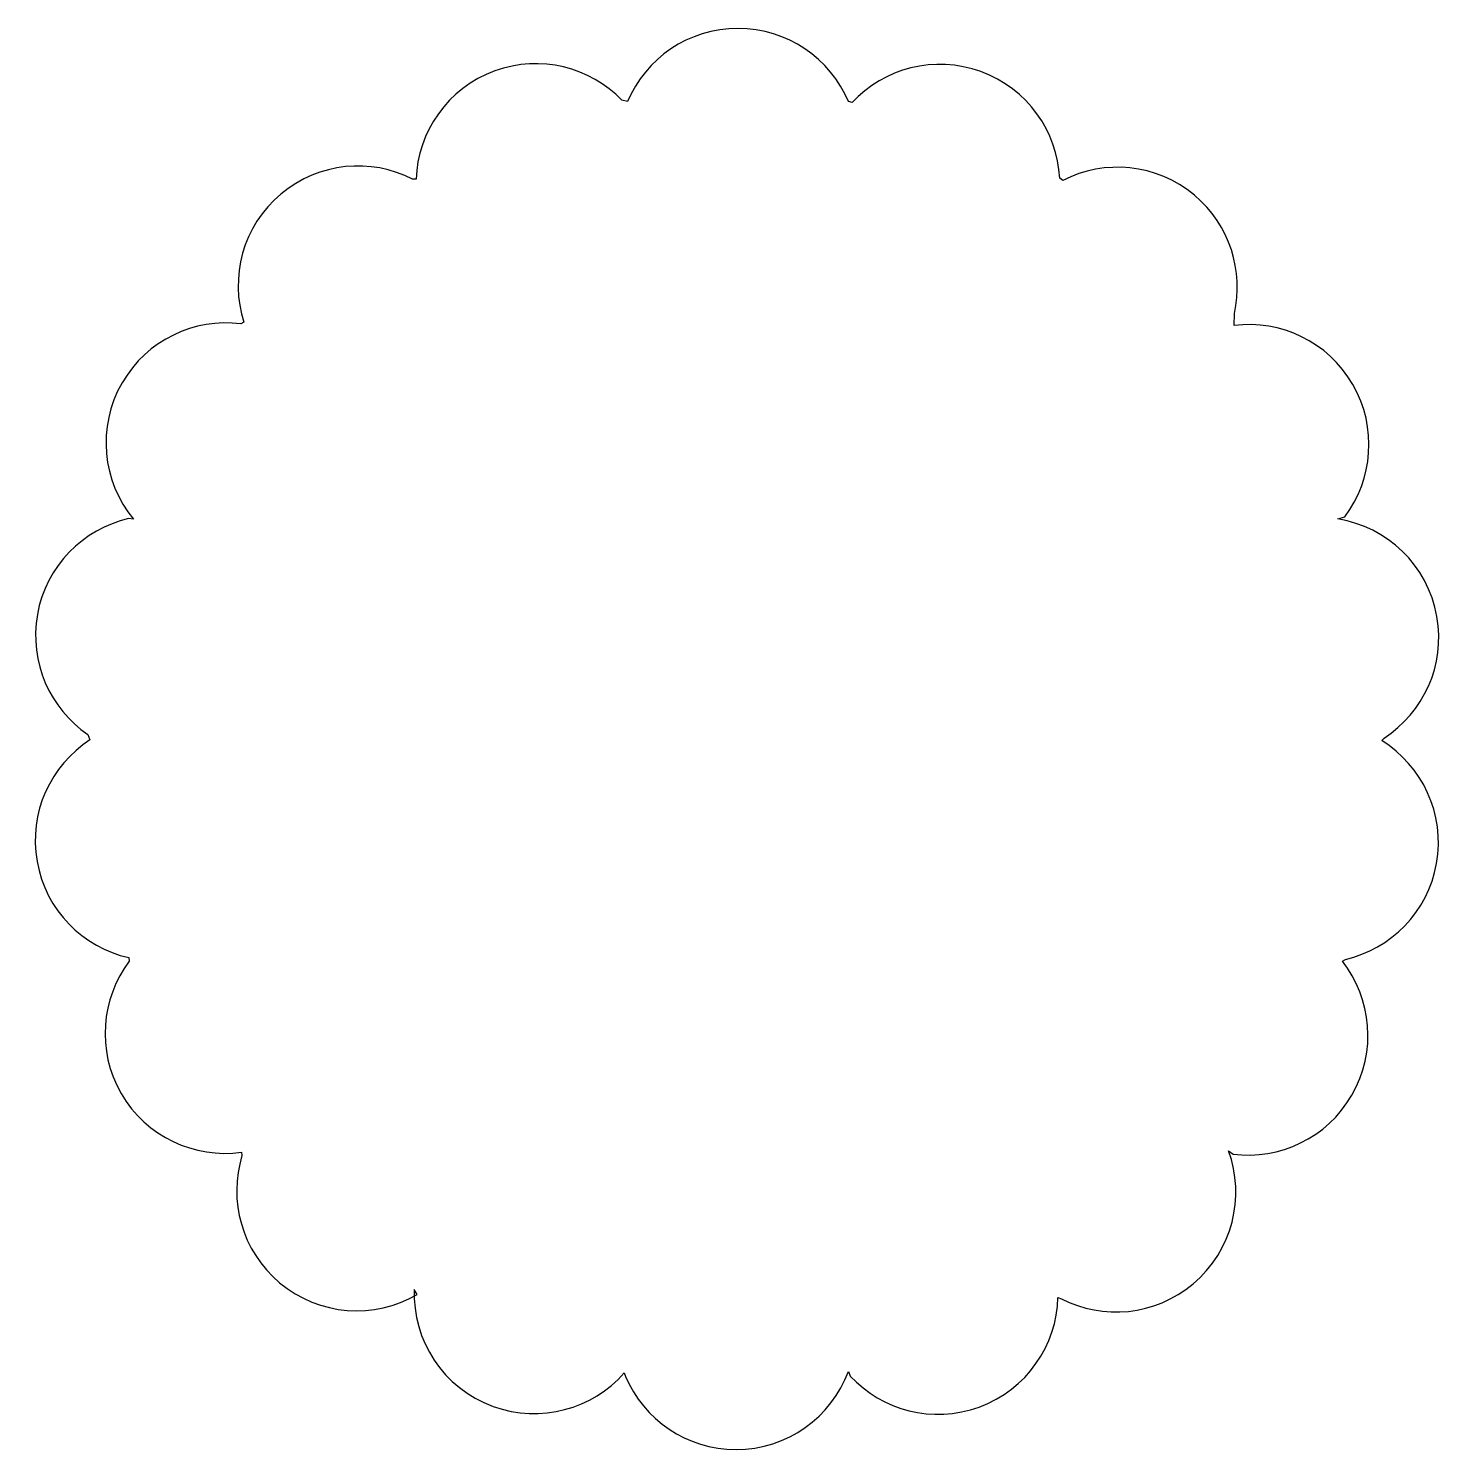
# Model space of a CAD drawing. Header units: centimetres. Extents: x -2.97 to 2.97, y -2.98 to 2.98.
import ezdxf

# ---------------------------------------------------------------- set-up
doc = ezdxf.new("R2010")
doc.units = ezdxf.units.CM
doc.header["$MEASUREMENT"] = 0
doc.layers.add('Camada 1', color=7, linetype='Continuous')

msp = doc.modelspace()

# ---------------------------------------------------------------- linework, layer by layer
at = {"layer": 'Camada 1'}
msp.add_open_spline([(0.48275, 2.66894), (0.61621, 2.81234), (0.82742, 2.87018), (1.02306, 2.79896), (1.02306, 2.79896), (1.21875, 2.72784), (1.34331, 2.54774), (1.35331, 2.35208), (1.35331, 2.35208), (1.35331, 2.35208), (1.36649, 2.34287), (1.36649, 2.34287), (1.36649, 2.34287), (1.54096, 2.43201), (1.75921, 2.41407), (1.91865, 2.28027), (1.91865, 2.28027), (2.06782, 2.1552), (2.12603, 1.9619), (2.08597, 1.78423), (2.08597, 1.78423), (2.08597, 1.78423), (2.08536, 1.73422), (2.08536, 1.73422), (2.08536, 1.73422), (2.2798, 1.7583), (2.47877, 1.66683), (2.58286, 1.48654), (2.58286, 1.48654), (2.68703, 1.30628), (2.66671, 1.08821), (2.5486, 0.93192), (2.5486, 0.93192), (2.5486, 0.93192), (2.52042, 0.92269), (2.52042, 0.92269), (2.52042, 0.92269), (2.72592, 0.88959), (2.8974, 0.72997), (2.93552, 0.51349), (2.93552, 0.51349), (2.97174, 0.30846), (2.87808, 0.11053), (2.71364, 0.00401), (2.71364, 0.00401), (2.71364, 0.00401), (2.70417, -0.00684), (2.70417, -0.00684), (2.70417, -0.00684), (2.87358, -0.11206), (2.97087, -0.31315), (2.93412, -0.52148), (2.93412, -0.52148), (2.89803, -0.72653), (2.74232, -0.88049), (2.55137, -0.92433), (2.55137, -0.92433), (2.55137, -0.92433), (2.53893, -0.93153), (2.53893, -0.93153), (2.53893, -0.93153), (2.66196, -1.08832), (2.68456, -1.31044), (2.5788, -1.49356), (2.5788, -1.49356), (2.47474, -1.67387), (2.27577, -1.76531), (2.08136, -1.74116), (2.08136, -1.74116), (2.08136, -1.74116), (2.06144, -1.72711), (2.06144, -1.72711), (2.06144, -1.72711), (2.13232, -1.92039), (2.07922, -2.14558), (1.91245, -2.28549), (1.91245, -2.28549), (1.75301, -2.41934), (1.53478, -2.4372), (1.36032, -2.34801), (1.36032, -2.34801), (1.36032, -2.34801), (1.34624, -2.34177), (1.34624, -2.34177), (1.34624, -2.34177), (1.34121, -2.54243), (1.21543, -2.72899), (1.01543, -2.80177), (1.01543, -2.80177), (0.81982, -2.873), (0.60863, -2.81513), (0.4752, -2.67167), (0.4752, -2.67167), (0.4752, -2.67167), (0.46737, -2.65243), (0.46737, -2.65243), (0.46737, -2.65243), (0.39628, -2.84378), (0.21199, -2.98012), (-0.00406, -2.98009), (-0.00406, -2.98009), (-0.21223, -2.98012), (-0.39088, -2.85351), (-0.46721, -2.67307), (-0.46721, -2.67307), (-0.46721, -2.67307), (-0.47322, -2.65833), (-0.47322, -2.65833), (-0.47322, -2.65833), (-0.60599, -2.80946), (-0.82268, -2.8719), (-1.02308, -2.79896), (-1.02308, -2.79896), (-1.23308, -2.72257), (-1.36116, -2.52072), (-1.35365, -2.30885), (-1.35365, -2.30885), (-1.35365, -2.30885), (-1.34177, -2.3293), (-1.34177, -2.3293), (-1.34177, -2.3293), (-1.51991, -2.43344), (-1.75156, -2.42048), (-1.91869, -2.28025), (-1.91869, -2.28025), (-2.07818, -2.14642), (-2.13366, -1.93462), (-2.07614, -1.74733), (-2.07614, -1.74733), (-2.07614, -1.74733), (-2.07802, -1.7332), (-2.07802, -1.7332), (-2.07802, -1.7332), (-2.27476, -1.76056), (-2.47746, -1.66909), (-2.58287, -1.4865), (-2.58287, -1.4865), (-2.68698, -1.30621), (-2.66666, -1.0882), (-2.54858, -0.93188), (-2.54858, -0.93188), (-2.54858, -0.93188), (-2.55088, -0.91677), (-2.55088, -0.91677), (-2.55088, -0.91677), (-2.74268, -0.87348), (-2.89928, -0.71918), (-2.93556, -0.51347), (-2.93556, -0.51347), (-2.97173, -0.30844), (-2.87809, -0.11054), (-2.71368, -0.00404), (-2.71368, -0.00404), (-2.71368, -0.00404), (-2.72305, 0.01919), (-2.72305, 0.01919), (-2.72305, 0.01919), (-2.88074, 0.12727), (-2.96951, 0.321), (-2.93416, 0.5215), (-2.93416, 0.5215), (-2.89802, 0.72655), (-2.74231, 0.88049), (-2.55136, 0.92433), (-2.55136, 0.92433), (-2.55136, 0.92433), (-2.53154, 0.9224), (-2.53154, 0.9224), (-2.53154, 0.9224), (-2.66105, 1.07962), (-2.68669, 1.30684), (-2.57885, 1.49361), (-2.57885, 1.49361), (-2.47474, 1.67392), (-2.2758, 1.76536), (-2.08135, 1.74121), (-2.08135, 1.74121), (-2.08135, 1.74121), (-2.06862, 1.74822), (-2.06862, 1.74822), (-2.06862, 1.74822), (-2.12836, 1.93658), (-2.07325, 2.15065), (-1.91252, 2.28554), (-1.91252, 2.28554), (-1.75303, 2.41939), (-1.5348, 2.43723), (-1.36036, 2.34809), (-1.36036, 2.34809), (-1.36036, 2.34809), (-1.3461, 2.34761), (-1.3461, 2.34761), (-1.3461, 2.34761), (-1.33885, 2.54605), (-1.2136, 2.72972), (-1.0155, 2.80182), (-1.0155, 2.80182), (-0.82339, 2.87175), (-0.61635, 2.81725), (-0.4826, 2.67948), (-0.4826, 2.67948), (-0.4826, 2.67948), (-0.45918, 2.67313), (-0.45918, 2.67313), (-0.45918, 2.67313), (-0.38284, 2.85352), (-0.20419, 2.98012), (0.00403, 2.98012), (0.00403, 2.98012), (0.21225, 2.98012), (0.3909, 2.85352), (0.46724, 2.6731), (0.46724, 2.6731), (0.46724, 2.6731), (0.48275, 2.66894), (0.48275, 2.66894)], degree=3, knots=[0, 0, 0, 0, 0.0181818, 0.0181818, 0.0181818, 0.0181818, 0.0363636, 0.0363636, 0.0363636, 0.0363636, 0.0545455, 0.0545455, 0.0545455, 0.0545455, 0.0727273, 0.0727273, 0.0727273, 0.0727273, 0.0909091, 0.0909091, 0.0909091, 0.0909091, 0.1090909, 0.1090909, 0.1090909, 0.1090909, 0.1272727, 0.1272727, 0.1272727, 0.1272727, 0.1454545, 0.1454545, 0.1454545, 0.1454545, 0.1636364, 0.1636364, 0.1636364, 0.1636364, 0.1818182, 0.1818182, 0.1818182, 0.1818182, 0.2, 0.2, 0.2, 0.2, 0.2181818, 0.2181818, 0.2181818, 0.2181818, 0.2363636, 0.2363636, 0.2363636, 0.2363636, 0.2545455, 0.2545455, 0.2545455, 0.2545455, 0.2727273, 0.2727273, 0.2727273, 0.2727273, 0.2909091, 0.2909091, 0.2909091, 0.2909091, 0.3090909, 0.3090909, 0.3090909, 0.3090909, 0.3272727, 0.3272727, 0.3272727, 0.3272727, 0.3454545, 0.3454545, 0.3454545, 0.3454545, 0.3636364, 0.3636364, 0.3636364, 0.3636364, 0.3818182, 0.3818182, 0.3818182, 0.3818182, 0.4, 0.4, 0.4, 0.4, 0.4181818, 0.4181818, 0.4181818, 0.4181818, 0.4363636, 0.4363636, 0.4363636, 0.4363636, 0.4545455, 0.4545455, 0.4545455, 0.4545455, 0.4727273, 0.4727273, 0.4727273, 0.4727273, 0.4909091, 0.4909091, 0.4909091, 0.4909091, 0.5090909, 0.5090909, 0.5090909, 0.5090909, 0.5272727, 0.5272727, 0.5272727, 0.5272727, 0.5454545, 0.5454545, 0.5454545, 0.5454545, 0.5636364, 0.5636364, 0.5636364, 0.5636364, 0.5818182, 0.5818182, 0.5818182, 0.5818182, 0.6, 0.6, 0.6, 0.6, 0.6181818, 0.6181818, 0.6181818, 0.6181818, 0.6363636, 0.6363636, 0.6363636, 0.6363636, 0.6545455, 0.6545455, 0.6545455, 0.6545455, 0.6727273, 0.6727273, 0.6727273, 0.6727273, 0.6909091, 0.6909091, 0.6909091, 0.6909091, 0.7090909, 0.7090909, 0.7090909, 0.7090909, 0.7272727, 0.7272727, 0.7272727, 0.7272727, 0.7454545, 0.7454545, 0.7454545, 0.7454545, 0.7636364, 0.7636364, 0.7636364, 0.7636364, 0.7818182, 0.7818182, 0.7818182, 0.7818182, 0.8, 0.8, 0.8, 0.8, 0.8181818, 0.8181818, 0.8181818, 0.8181818, 0.8363636, 0.8363636, 0.8363636, 0.8363636, 0.8545455, 0.8545455, 0.8545455, 0.8545455, 0.8727273, 0.8727273, 0.8727273, 0.8727273, 0.8909091, 0.8909091, 0.8909091, 0.8909091, 0.9090909, 0.9090909, 0.9090909, 0.9090909, 0.9272727, 0.9272727, 0.9272727, 0.9272727, 0.9454545, 0.9454545, 0.9454545, 0.9454545, 0.9636364, 0.9636364, 0.9636364, 0.9636364, 1, 1, 1, 1], dxfattribs=at)

doc.saveas('drawing.dxf')
